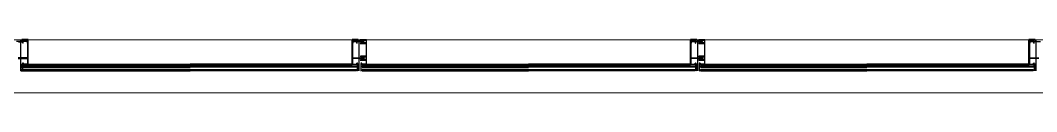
# Model space of a CAD drawing. Header units: metres. Extents: x -224 to -134.4, y 547 to 608.8.
# Drawn here: x -151.345 to -146.93, y 562.469 to 562.701 of the extents above; entities that cross this region are included whole.
import ezdxf

# ---------------------------------------------------------------- set-up
doc = ezdxf.new("R2010")
doc.units = ezdxf.units.M
doc.header["$MEASUREMENT"] = 0
doc.linetypes.add('CENTER', pattern=[50.8, 31.75, -6.35, 6.35, -6.35])
doc.linetypes.add('HIDDEN', pattern=[0.375, 0.25, -0.125])
for name, color, linetype in [('A - DOOR', 5, 'Continuous'), ('An Alum', 11, 'Continuous'), ('An Center Line', 1, 'CENTER'), ('An Extra', 8, 'Continuous'), ('An Glass', 5, 'Continuous'), ('GLASS', 142, 'Continuous')]:
    doc.layers.add(name, color=color, linetype=linetype)
doc.layers.add('A-SELL', color=8, linetype='Continuous', lineweight=0)

# ---------------------------------------------------------------- blocks, each defined once
blk = doc.blocks.new('ffgffg')
at = {"color": 8}
for p, q in [((-214.4911, 328.7011), (-214.4925, 328.7012)), ((-214.4734, 328.7083), (-214.4911, 328.7083)), ((-214.4721, 328.7011), (-214.4734, 328.7011)), ((-213.0212, 328.7011), (-213.0225, 328.7012)), ((-213.0035, 328.7083), (-213.0212, 328.7083)), ((-213.0021, 328.7011), (-213.0035, 328.7011)), ((-211.5512, 328.7011), (-211.5526, 328.7012)), ((-211.5335, 328.7083), (-211.5512, 328.7083)), ((-211.5322, 328.7011), (-211.5336, 328.7011)), ((-210.1205, 328.7011), (-210.1192, 328.7011)), ((-210.1192, 328.7083), (-210.1015, 328.7083)), ((-210.1015, 328.7011), (-210.1002, 328.7012))]:
    blk.add_line(p, q, dxfattribs=at)
for points in [[(-214.4925, 328.7012), (-214.4924, 328.71), (-214.4721, 328.71), (-214.4721, 328.7011)], [(-214.4911, 328.7011), (-214.4911, 328.7087), (-214.4734, 328.7087), (-214.4734, 328.7011)], [(-213.0225, 328.7012), (-213.0225, 328.71), (-213.0021, 328.71), (-213.0021, 328.7011)], [(-213.0212, 328.7011), (-213.0212, 328.7087), (-213.0035, 328.7087), (-213.0035, 328.7011)], [(-211.5526, 328.7012), (-211.5526, 328.71), (-211.5322, 328.71), (-211.5322, 328.7011)], [(-211.5512, 328.7011), (-211.5512, 328.7087), (-211.5336, 328.7087), (-211.5336, 328.7011)], [(-210.1002, 328.7012), (-210.1002, 328.71), (-210.1205, 328.71), (-210.1205, 328.7011)], [(-210.1015, 328.7011), (-210.1015, 328.7087), (-210.1192, 328.7087), (-210.1192, 328.7011)]]:
    blk.add_lwpolyline(points, dxfattribs=at)
at = {"layer": 'An Alum', "color": 8, "linetype": 'HIDDEN', "ltscale": 25}
for p, q in [((-214.4696, 328.6091), (-213.7662, 328.6091)), ((-214.4696, 328.6064), (-213.7662, 328.6064)), ((-213.0628, 328.6091), (-213.7662, 328.6091)), ((-213.0628, 328.6064), (-213.7662, 328.6064)), ((-212.9997, 328.6091), (-212.2963, 328.6091)), ((-212.9997, 328.6064), (-212.2963, 328.6064)), ((-211.5929, 328.6091), (-212.2963, 328.6091)), ((-211.5929, 328.6064), (-212.2963, 328.6064)), ((-211.5298, 328.6091), (-210.8264, 328.6091)), ((-211.5298, 328.6064), (-210.8264, 328.6064)), ((-210.0914, 328.6091), (-210.8264, 328.6091)), ((-210.0914, 328.6064), (-210.8264, 328.6064))]:
    blk.add_line(p, q, dxfattribs=at)
at = {"layer": 'An Alum', "color": 8, "ltscale": 25}
for p, q in [((-214.4696, 328.6073), (-213.7662, 328.6073)), ((-213.0628, 328.6073), (-213.7662, 328.6073)), ((-212.9997, 328.6073), (-212.2963, 328.6073)), ((-211.5929, 328.6073), (-212.2963, 328.6073)), ((-211.5298, 328.6073), (-210.8264, 328.6073)), ((-210.0914, 328.6073), (-210.8264, 328.6073))]:
    blk.add_line(p, q, dxfattribs=at)
at = {"layer": 'An Alum', "color": 8}
for points in [[(-214.4899, 328.6095), (-214.4899, 328.6143), (-214.494, 328.6143, 0.414214), (-214.4944, 328.6138), (-214.4944, 328.6124, 0.414214), (-214.494, 328.612), (-214.4933, 328.612, 0.414214), (-214.4931, 328.6122), (-214.4931, 328.6131), (-214.4912, 328.6131, -0.414214), (-214.4908, 328.6128), (-214.4908, 328.609, -0.414214), (-214.4912, 328.6086), (-214.4931, 328.6086), (-214.4931, 328.6095, 0.414214), (-214.4933, 328.6097), (-214.494, 328.6097, 0.414214), (-214.4944, 328.6093), (-214.4944, 328.5802), (-214.4935, 328.5802), (-214.4931, 328.6073), (-214.4931, 328.6073), (-214.4705, 328.6073), (-214.4705, 328.6068, 1), (-214.4696, 328.6068), (-214.4696, 328.7146, 0.414214), (-214.4705, 328.7155), (-214.4958, 328.7155, 0.414214), (-214.4967, 328.7146), (-214.4967, 328.7092, -0.414214), (-214.4976, 328.7083), (-214.5197, 328.7083, 0.414214)], [(-214.5116, 328.706), (-214.494, 328.706, 0.414214), (-214.4931, 328.7069), (-214.4931, 328.7092, -0.414214), (-214.4922, 328.7101), (-214.4723, 328.7101, -0.414214), (-214.4719, 328.7096), (-214.4719, 328.6882), (-214.4712, 328.6876), (-214.4719, 328.6871), (-214.4719, 328.6521), (-214.4712, 328.6516), (-214.4719, 328.651), (-214.4719, 328.6377, -0.414214), (-214.4723, 328.6372), (-214.48, 328.6372), (-214.4809, 328.6363), (-214.5125, 328.6363)], [(-214.5125, 328.6341), (-214.4723, 328.6341, -0.414214), (-214.4719, 328.6336), (-214.4719, 328.6205), (-214.4712, 328.62), (-214.4719, 328.6195), (-214.4719, 328.6095), (-214.4899, 328.6095)], [(-213.02, 328.6095), (-213.02, 328.6143), (-213.024, 328.6143, 0.414214), (-213.0245, 328.6138), (-213.0245, 328.6124, 0.414214), (-213.024, 328.612), (-213.0234, 328.612, 0.414214), (-213.0231, 328.6122), (-213.0231, 328.6131), (-213.0213, 328.6131, -0.414214), (-213.0209, 328.6128), (-213.0209, 328.609, -0.414214), (-213.0213, 328.6086), (-213.0231, 328.6086), (-213.0231, 328.6095, 0.414214), (-213.0234, 328.6097), (-213.024, 328.6097, 0.414214), (-213.0245, 328.6093), (-213.0245, 328.5802), (-213.0236, 328.5802), (-213.0231, 328.6073), (-213.0231, 328.6073), (-213.0006, 328.6073), (-213.0006, 328.6068, 1), (-212.9997, 328.6068), (-212.9997, 328.7146, 0.414214), (-213.0006, 328.7155), (-213.0259, 328.7155, 0.414214), (-213.0268, 328.7146), (-213.0268, 328.7092, -0.414214), (-213.0277, 328.7083), (-213.0498, 328.7083, 0.414214), (-213.0516, 328.7065), (-213.0516, 328.7042, 0.414214), (-213.0511, 328.7038), (-213.0489, 328.7038, 0.414214), (-213.0484, 328.7042), (-213.0484, 328.7048, 0.483507), (-213.0487, 328.705), (-213.05, 328.7047, -0.487733), (-213.0502, 328.7049), (-213.0502, 328.7065), (-213.0439, 328.7065), (-213.0439, 328.7049, -0.487733), (-213.0441, 328.7047), (-213.0454, 328.705, 0.483507), (-213.0457, 328.7048), (-213.0457, 328.7042, 0.414214), (-213.0452, 328.7038), (-213.0425, 328.7038, 0.414214), (-213.0421, 328.7042), (-213.0421, 328.7056, -0.414214), (-213.0416, 328.706), (-213.024, 328.706, 0.414214), (-213.0231, 328.7069), (-213.0231, 328.7092, -0.414214), (-213.0222, 328.7101), (-213.0024, 328.7101, -0.414214), (-213.0019, 328.7096), (-213.0019, 328.6882), (-213.0013, 328.6876), (-213.0019, 328.6871), (-213.0019, 328.6521), (-213.0013, 328.6516), (-213.0019, 328.651), (-213.0019, 328.6377, -0.414214), (-213.0024, 328.6372), (-213.0101, 328.6372), (-213.011, 328.6363), (-213.0425, 328.6363), (-213.0425, 328.6386, 0.414214), (-213.043, 328.6391), (-213.0452, 328.6391, 0.414214), (-213.0457, 328.6386), (-213.0457, 328.6381, 0.4835), (-213.0454, 328.6378), (-213.0441, 328.6381, -0.485622), (-213.0439, 328.6379), (-213.0439, 328.6363), (-213.0502, 328.6363), (-213.0502, 328.6379, -0.487733), (-213.05, 328.6381), (-213.0487, 328.6378, 0.4835), (-213.0484, 328.6381), (-213.0484, 328.6386, 0.414214), (-213.0489, 328.6391), (-213.0507, 328.6391, 0.414214), (-213.0516, 328.6381), (-213.0516, 328.6323, 0.414214), (-213.0507, 328.6314), (-213.0489, 328.6314, 0.414214), (-213.0484, 328.6318), (-213.0484, 328.6324, 0.4835), (-213.0487, 328.6326), (-213.05, 328.6323, -0.487733), (-213.0502, 328.6325), (-213.0502, 328.6341), (-213.0439, 328.6341), (-213.0439, 328.6325, -0.485614), (-213.0441, 328.6323), (-213.0454, 328.6326, 0.4835), (-213.0457, 328.6324), (-213.0457, 328.6318, 0.414214), (-213.0452, 328.6314), (-213.043, 328.6314, 0.414214), (-213.0425, 328.6318), (-213.0425, 328.6341), (-213.0024, 328.6341, -0.414214), (-213.0019, 328.6336), (-213.0019, 328.6205), (-213.0013, 328.62), (-213.0019, 328.6195), (-213.0019, 328.6095), (-213.02, 328.6095)], [(-211.5501, 328.6095), (-211.5501, 328.6143), (-211.5541, 328.6143, 0.414214), (-211.5546, 328.6138), (-211.5546, 328.6124, 0.414214), (-211.5541, 328.612), (-211.5534, 328.612, 0.414214), (-211.5532, 328.6122), (-211.5532, 328.6131), (-211.5513, 328.6131, -0.414214), (-211.551, 328.6128), (-211.551, 328.609, -0.414214), (-211.5513, 328.6086), (-211.5532, 328.6086), (-211.5532, 328.6095, 0.414214), (-211.5534, 328.6097), (-211.5541, 328.6097, 0.414214), (-211.5546, 328.6093), (-211.5546, 328.5802), (-211.5537, 328.5802), (-211.5532, 328.6073), (-211.5532, 328.6073), (-211.5307, 328.6073), (-211.5307, 328.6068, 1), (-211.5298, 328.6068), (-211.5298, 328.7146, 0.414214), (-211.5307, 328.7155), (-211.5559, 328.7155, 0.414214), (-211.5568, 328.7146), (-211.5568, 328.7092, -0.414214), (-211.5577, 328.7083), (-211.5798, 328.7083, 0.414214), (-211.5816, 328.7065), (-211.5816, 328.7042, 0.414214), (-211.5812, 328.7038), (-211.5789, 328.7038, 0.414214), (-211.5785, 328.7042), (-211.5785, 328.7048, 0.483507), (-211.5788, 328.705), (-211.5801, 328.7047, -0.487733), (-211.5803, 328.7049), (-211.5803, 328.7065), (-211.574, 328.7065), (-211.574, 328.7049, -0.487733), (-211.5742, 328.7047), (-211.5754, 328.705, 0.483507), (-211.5758, 328.7048), (-211.5758, 328.7042, 0.414214), (-211.5753, 328.7038), (-211.5726, 328.7038, 0.414214), (-211.5722, 328.7042), (-211.5722, 328.7056, -0.414214), (-211.5717, 328.706), (-211.5541, 328.706, 0.414214), (-211.5532, 328.7069), (-211.5532, 328.7092, -0.414214), (-211.5523, 328.7101), (-211.5325, 328.7101, -0.414214), (-211.532, 328.7096), (-211.532, 328.6882), (-211.5313, 328.6876), (-211.532, 328.6871), (-211.532, 328.6521), (-211.5313, 328.6516), (-211.532, 328.651), (-211.532, 328.6377, -0.414214), (-211.5325, 328.6372), (-211.5401, 328.6372), (-211.541, 328.6363), (-211.5726, 328.6363), (-211.5726, 328.6386, 0.414214), (-211.5731, 328.6391), (-211.5753, 328.6391, 0.414214), (-211.5758, 328.6386), (-211.5758, 328.6381, 0.4835), (-211.5754, 328.6378), (-211.5742, 328.6381, -0.485622), (-211.574, 328.6379), (-211.574, 328.6363), (-211.5803, 328.6363), (-211.5803, 328.6379, -0.487733), (-211.5801, 328.6381), (-211.5788, 328.6378, 0.4835), (-211.5785, 328.6381), (-211.5785, 328.6386, 0.414214), (-211.5789, 328.6391), (-211.5807, 328.6391, 0.414214), (-211.5816, 328.6381), (-211.5816, 328.6323, 0.414214), (-211.5807, 328.6314), (-211.5789, 328.6314, 0.414214), (-211.5785, 328.6318), (-211.5785, 328.6324, 0.4835), (-211.5788, 328.6326), (-211.5801, 328.6323, -0.487733), (-211.5803, 328.6325), (-211.5803, 328.6341), (-211.574, 328.6341), (-211.574, 328.6325, -0.485614), (-211.5742, 328.6323), (-211.5754, 328.6326, 0.4835), (-211.5758, 328.6324), (-211.5758, 328.6318, 0.414214), (-211.5753, 328.6314), (-211.5731, 328.6314, 0.414214), (-211.5726, 328.6318), (-211.5726, 328.6341), (-211.5325, 328.6341, -0.414214), (-211.532, 328.6336), (-211.532, 328.6205), (-211.5313, 328.62), (-211.532, 328.6195), (-211.532, 328.6095), (-211.5501, 328.6095)], [(-210.1027, 328.6095), (-210.1027, 328.6143), (-210.0986, 328.6143, -0.414214), (-210.0982, 328.6138), (-210.0982, 328.6124, -0.414214), (-210.0986, 328.612), (-210.0993, 328.612, -0.414214), (-210.0995, 328.6122), (-210.0995, 328.6131), (-210.1014, 328.6131, 0.414214), (-210.1018, 328.6128), (-210.1018, 328.609, 0.414214), (-210.1014, 328.6086), (-210.0995, 328.6086), (-210.0995, 328.6095, -0.414214), (-210.0993, 328.6097), (-210.0986, 328.6097, -0.414214), (-210.0982, 328.6093), (-210.0982, 328.5802), (-210.0991, 328.5802), (-210.0995, 328.6073), (-210.0995, 328.6073), (-210.1221, 328.6073), (-210.1221, 328.6068, -1), (-210.123, 328.6068), (-210.123, 328.7146, -0.414214), (-210.1221, 328.7155), (-210.0968, 328.7155, -0.414214), (-210.0959, 328.7146), (-210.0959, 328.7092, 0.414214), (-210.095, 328.7083), (-210.0729, 328.7083, -0.414214)], [(-210.081, 328.706), (-210.0986, 328.706, -0.414214), (-210.0995, 328.7069), (-210.0995, 328.7092, 0.414214), (-210.1004, 328.7101), (-210.1203, 328.7101, 0.414214), (-210.1207, 328.7096), (-210.1207, 328.6882), (-210.1214, 328.6876), (-210.1207, 328.6871), (-210.1207, 328.6521), (-210.1214, 328.6516), (-210.1207, 328.651), (-210.1207, 328.6377, 0.414214), (-210.1203, 328.6372), (-210.1126, 328.6372), (-210.1117, 328.6363), (-210.0801, 328.6363)], [(-210.0801, 328.6341), (-210.1203, 328.6341, 0.414214), (-210.1207, 328.6336), (-210.1207, 328.6205), (-210.1214, 328.62), (-210.1207, 328.6195), (-210.1207, 328.6095), (-210.1027, 328.6095)]]:
    blk.add_lwpolyline(points, format="xyb", dxfattribs=at)
for points in [[(-213.0619, 328.6073), (-213.0619, 328.6068, -1), (-213.0628, 328.6068), (-213.0628, 328.7146, -0.414214), (-213.0619, 328.7155), (-213.0367, 328.7155, -0.414214), (-213.0358, 328.7146), (-213.0358, 328.711, -0.414214), (-213.0362, 328.7105), (-213.0385, 328.7105, -0.414214), (-213.0389, 328.711), (-213.0389, 328.7115, -0.483507), (-213.0386, 328.7118), (-213.0374, 328.7115, 0.003419), (-213.0374, 328.7115), (-213.0371, 328.7114), (-213.0371, 328.7132), (-213.0434, 328.7132), (-213.0434, 328.7117, 0.487733), (-213.0432, 328.7115), (-213.042, 328.7118, -0.483507), (-213.0416, 328.7115), (-213.0416, 328.711, -0.414214), (-213.0421, 328.7105), (-213.0448, 328.7105, -0.414214), (-213.0452, 328.711), (-213.0452, 328.7128, 0.414214), (-213.0457, 328.7132), (-213.0601, 328.7132, 0.414214), (-213.0606, 328.7128), (-213.0606, 328.702, 0.414214), (-213.0601, 328.7015), (-213.0385, 328.7015, -0.065543), (-213.038, 328.7015), (-213.0366, 328.7011, -1), (-213.0372, 328.6989), (-213.0383, 328.6992, 0.065543), (-213.0388, 328.6993), (-213.0601, 328.6993, 0.414214), (-213.0606, 328.6988), (-213.0606, 328.6882), (-213.0613, 328.6876), (-213.0606, 328.6871), (-213.0606, 328.6521), (-213.0613, 328.6516), (-213.0606, 328.651), (-213.0606, 328.644, 0.414214), (-213.0601, 328.6436), (-213.0388, 328.6436, 0.065543), (-213.0383, 328.6436), (-213.0372, 328.6439, -1), (-213.0366, 328.6418), (-213.038, 328.6414, -0.065543), (-213.0385, 328.6413), (-213.0601, 328.6413, 0.414214), (-213.0606, 328.6409), (-213.0606, 328.6296, 0.414214), (-213.0601, 328.6291), (-213.0385, 328.6291, -0.065543), (-213.038, 328.6291), (-213.0366, 328.6287, -1), (-213.0372, 328.6265), (-213.0383, 328.6268, 0.065543), (-213.0388, 328.6269), (-213.0601, 328.6269, 0.414214), (-213.0606, 328.6264), (-213.0606, 328.6205), (-213.0613, 328.62), (-213.0606, 328.6195), (-213.0606, 328.6095), (-213.0425, 328.6095), (-213.0425, 328.6143), (-213.0385, 328.6143, -0.414214), (-213.038, 328.6138), (-213.038, 328.6124, -0.414214), (-213.0385, 328.612), (-213.0392, 328.612, -0.414214), (-213.0394, 328.6122), (-213.0394, 328.6131), (-213.0413, 328.6131, 0.414214), (-213.0416, 328.6128), (-213.0416, 328.609, 0.414214), (-213.0413, 328.6086), (-213.0394, 328.6086), (-213.0394, 328.6095, -0.414214), (-213.0392, 328.6097), (-213.0385, 328.6097, -0.414214), (-213.038, 328.6093), (-213.038, 328.5802), (-213.0389, 328.5802), (-213.0394, 328.6073), (-213.0425, 328.6073)], [(-211.592, 328.6073), (-211.592, 328.6068, -1), (-211.5929, 328.6068), (-211.5929, 328.7146, -0.414214), (-211.592, 328.7155), (-211.5668, 328.7155, -0.414214), (-211.5659, 328.7146), (-211.5659, 328.711, -0.414214), (-211.5663, 328.7105), (-211.5686, 328.7105, -0.414214), (-211.569, 328.711), (-211.569, 328.7115, -0.483507), (-211.5687, 328.7118), (-211.5674, 328.7115, 0.003419), (-211.5674, 328.7115), (-211.5672, 328.7114), (-211.5672, 328.7132), (-211.5735, 328.7132), (-211.5735, 328.7117, 0.487733), (-211.5733, 328.7115), (-211.572, 328.7118, -0.483507), (-211.5717, 328.7115), (-211.5717, 328.711, -0.414214), (-211.5722, 328.7105), (-211.5749, 328.7105, -0.414214), (-211.5753, 328.711), (-211.5753, 328.7128, 0.414214), (-211.5758, 328.7132), (-211.5902, 328.7132, 0.414214), (-211.5907, 328.7128), (-211.5907, 328.702, 0.414214), (-211.5902, 328.7015), (-211.5686, 328.7015, -0.065543), (-211.5681, 328.7015), (-211.5667, 328.7011, -1), (-211.5673, 328.6989), (-211.5684, 328.6992, 0.065543), (-211.5689, 328.6993), (-211.5902, 328.6993, 0.414214), (-211.5907, 328.6988), (-211.5907, 328.6882), (-211.5913, 328.6876), (-211.5907, 328.6871), (-211.5907, 328.6521), (-211.5913, 328.6516), (-211.5907, 328.651), (-211.5907, 328.644, 0.414214), (-211.5902, 328.6436), (-211.5689, 328.6436, 0.065543), (-211.5684, 328.6436), (-211.5673, 328.6439, -1), (-211.5667, 328.6418), (-211.5681, 328.6414, -0.065543), (-211.5686, 328.6413), (-211.5902, 328.6413, 0.414214), (-211.5907, 328.6409), (-211.5907, 328.6296, 0.414214), (-211.5902, 328.6291), (-211.5686, 328.6291, -0.065543), (-211.5681, 328.6291), (-211.5667, 328.6287, -1), (-211.5673, 328.6265), (-211.5684, 328.6268, 0.065543), (-211.5689, 328.6269), (-211.5902, 328.6269, 0.414214), (-211.5907, 328.6264), (-211.5907, 328.6205), (-211.5913, 328.62), (-211.5907, 328.6195), (-211.5907, 328.6095), (-211.5726, 328.6095), (-211.5726, 328.6143), (-211.5686, 328.6143, -0.414214), (-211.5681, 328.6138), (-211.5681, 328.6124, -0.414214), (-211.5686, 328.612), (-211.5692, 328.612, -0.414214), (-211.5695, 328.6122), (-211.5695, 328.6131), (-211.5714, 328.6131, 0.414214), (-211.5717, 328.6128), (-211.5717, 328.609, 0.414214), (-211.5714, 328.6086), (-211.5695, 328.6086), (-211.5695, 328.6095, -0.414214), (-211.5692, 328.6097), (-211.5686, 328.6097, -0.414214), (-211.5681, 328.6093), (-211.5681, 328.5802), (-211.569, 328.5802), (-211.5695, 328.6073), (-211.5726, 328.6073)]]:
    blk.add_lwpolyline(points, format="xyb", close=True, dxfattribs=at)
at = {"layer": 'An Center Line', "color": 8, "ltscale": 10}
for p, q in [((-214.5012, 328.5802), (-214.5012, 328.7155)), ((-213.0313, 328.5802), (-213.0313, 328.7155)), ((-211.5613, 328.5802), (-211.5613, 328.7155)), ((-210.0914, 328.5802), (-210.0914, 328.7155))]:
    blk.add_line(p, q, dxfattribs=at)
at = {"layer": 'An Extra', "color": 8}
for points in [[(-214.4697, 328.7155), (-214.4697, 328.7173), (-214.4967, 328.7173), (-214.4967, 328.7155)], [(-214.4967, 328.7155), (-214.4967, 328.7173), (-214.4696, 328.7173), (-214.4696, 328.7155)], [(-212.9997, 328.7155), (-212.9997, 328.7173), (-213.0268, 328.7173), (-213.0268, 328.7155)], [(-213.0268, 328.7155), (-213.0268, 328.7173), (-212.9997, 328.7173), (-212.9997, 328.7155)], [(-211.5298, 328.7155), (-211.5298, 328.7173), (-211.5568, 328.7173), (-211.5568, 328.7155)], [(-211.5568, 328.7155), (-211.5568, 328.7173), (-211.5298, 328.7173), (-211.5298, 328.7155)], [(-210.0959, 328.7155), (-210.0959, 328.7173), (-210.123, 328.7173), (-210.123, 328.7155)], [(-210.1229, 328.7155), (-210.1229, 328.7173), (-210.0959, 328.7173), (-210.0959, 328.7155)]]:
    blk.add_lwpolyline(points, close=True, dxfattribs=at)
at = {"layer": 'An Glass', "color": 8, "linetype": 'Continuous', "lineweight": 9}
for p, q in [((-214.4886, 328.6), (-213.7662, 328.6)), ((-214.4886, 328.5982), (-213.7662, 328.5982)), ((-213.0439, 328.6), (-213.7662, 328.6)), ((-213.0439, 328.5982), (-213.7662, 328.5982)), ((-213.0186, 328.6), (-212.2963, 328.6)), ((-213.0186, 328.5982), (-212.2963, 328.5982)), ((-211.574, 328.6), (-212.2963, 328.6)), ((-211.574, 328.5982), (-212.2963, 328.5982)), ((-211.5487, 328.6), (-210.8264, 328.6)), ((-211.5487, 328.5982), (-210.8264, 328.5982)), ((-210.0914, 328.6), (-210.8264, 328.6)), ((-210.0914, 328.5982), (-210.8264, 328.5982)), ((-214.4886, 328.5838), (-213.7662, 328.5838)), ((-214.4886, 328.582), (-213.7662, 328.582)), ((-213.0439, 328.5838), (-213.7662, 328.5838)), ((-213.0439, 328.582), (-213.7662, 328.582)), ((-213.0186, 328.5838), (-212.2963, 328.5838)), ((-213.0186, 328.582), (-212.2963, 328.582)), ((-211.574, 328.5838), (-212.2963, 328.5838)), ((-211.574, 328.582), (-212.2963, 328.582)), ((-211.5487, 328.5838), (-210.8264, 328.5838)), ((-211.5487, 328.582), (-210.8264, 328.582)), ((-210.0914, 328.5838), (-210.8264, 328.5838)), ((-210.0914, 328.582), (-210.8264, 328.582))]:
    blk.add_line(p, q, dxfattribs=at)
at = {"layer": 'GLASS'}
for points in [[(-213.7662, 328.6018), (-214.4881, 328.6018), (-214.4886, 328.6014), (-214.4886, 328.5969), (-214.4881, 328.5964), (-213.7662, 328.5964)], [(-213.7662, 328.6018), (-213.0443, 328.6018), (-213.0439, 328.6014), (-213.0439, 328.5969), (-213.0443, 328.5964), (-213.7662, 328.5964)], [(-212.2963, 328.6018), (-213.0182, 328.6018), (-213.0186, 328.6014), (-213.0186, 328.5969), (-213.0182, 328.5964), (-212.2963, 328.5964)], [(-212.2963, 328.6018), (-211.5744, 328.6018), (-211.574, 328.6014), (-211.574, 328.5969), (-211.5744, 328.5964), (-212.2963, 328.5964)], [(-210.8264, 328.6018), (-211.5483, 328.6018), (-211.5487, 328.6014), (-211.5487, 328.5969), (-211.5483, 328.5964), (-210.8264, 328.5964)], [(-210.8264, 328.6018), (-210.0919, 328.6018), (-210.0914, 328.6014), (-210.0914, 328.5969), (-210.0919, 328.5964), (-210.8264, 328.5964)], [(-213.7662, 328.5856), (-214.4881, 328.5856), (-214.4886, 328.5852), (-214.4886, 328.5806), (-214.4881, 328.5802), (-213.7662, 328.5802)], [(-213.7662, 328.5856), (-213.0443, 328.5856), (-213.0439, 328.5852), (-213.0439, 328.5806), (-213.0443, 328.5802), (-213.7662, 328.5802)], [(-212.2963, 328.5856), (-213.0182, 328.5856), (-213.0186, 328.5852), (-213.0186, 328.5806), (-213.0182, 328.5802), (-212.2963, 328.5802)], [(-212.2963, 328.5856), (-211.5744, 328.5856), (-211.574, 328.5852), (-211.574, 328.5806), (-211.5744, 328.5802), (-212.2963, 328.5802)], [(-210.8264, 328.5856), (-211.5483, 328.5856), (-211.5487, 328.5852), (-211.5487, 328.5806), (-211.5483, 328.5802), (-210.8264, 328.5802)], [(-210.8264, 328.5856), (-210.0919, 328.5856), (-210.0914, 328.5852), (-210.0914, 328.5806), (-210.0919, 328.5802), (-210.8264, 328.5802)]]:
    blk.add_lwpolyline(points, dxfattribs=at)

msp = doc.modelspace()

# ---------------------------------------------------------------- linework, layer by layer
at = {"layer": 'A-SELL'}
for p, q in [((-142.6581, 562.6993), (-214.9939, 562.6993)), ((-142.4281, 562.4693), (-215.2239, 562.4693))]:
    msp.add_line(p, q, dxfattribs=at)

# ---------------------------------------------------------------- block references
at = {"layer": 'A - DOOR', "color": 3, "xscale": -1}
msp.add_blockref('ffgffg', (-361.4338, 233.9838), dxfattribs=at)

doc.saveas('drawing.dxf')
